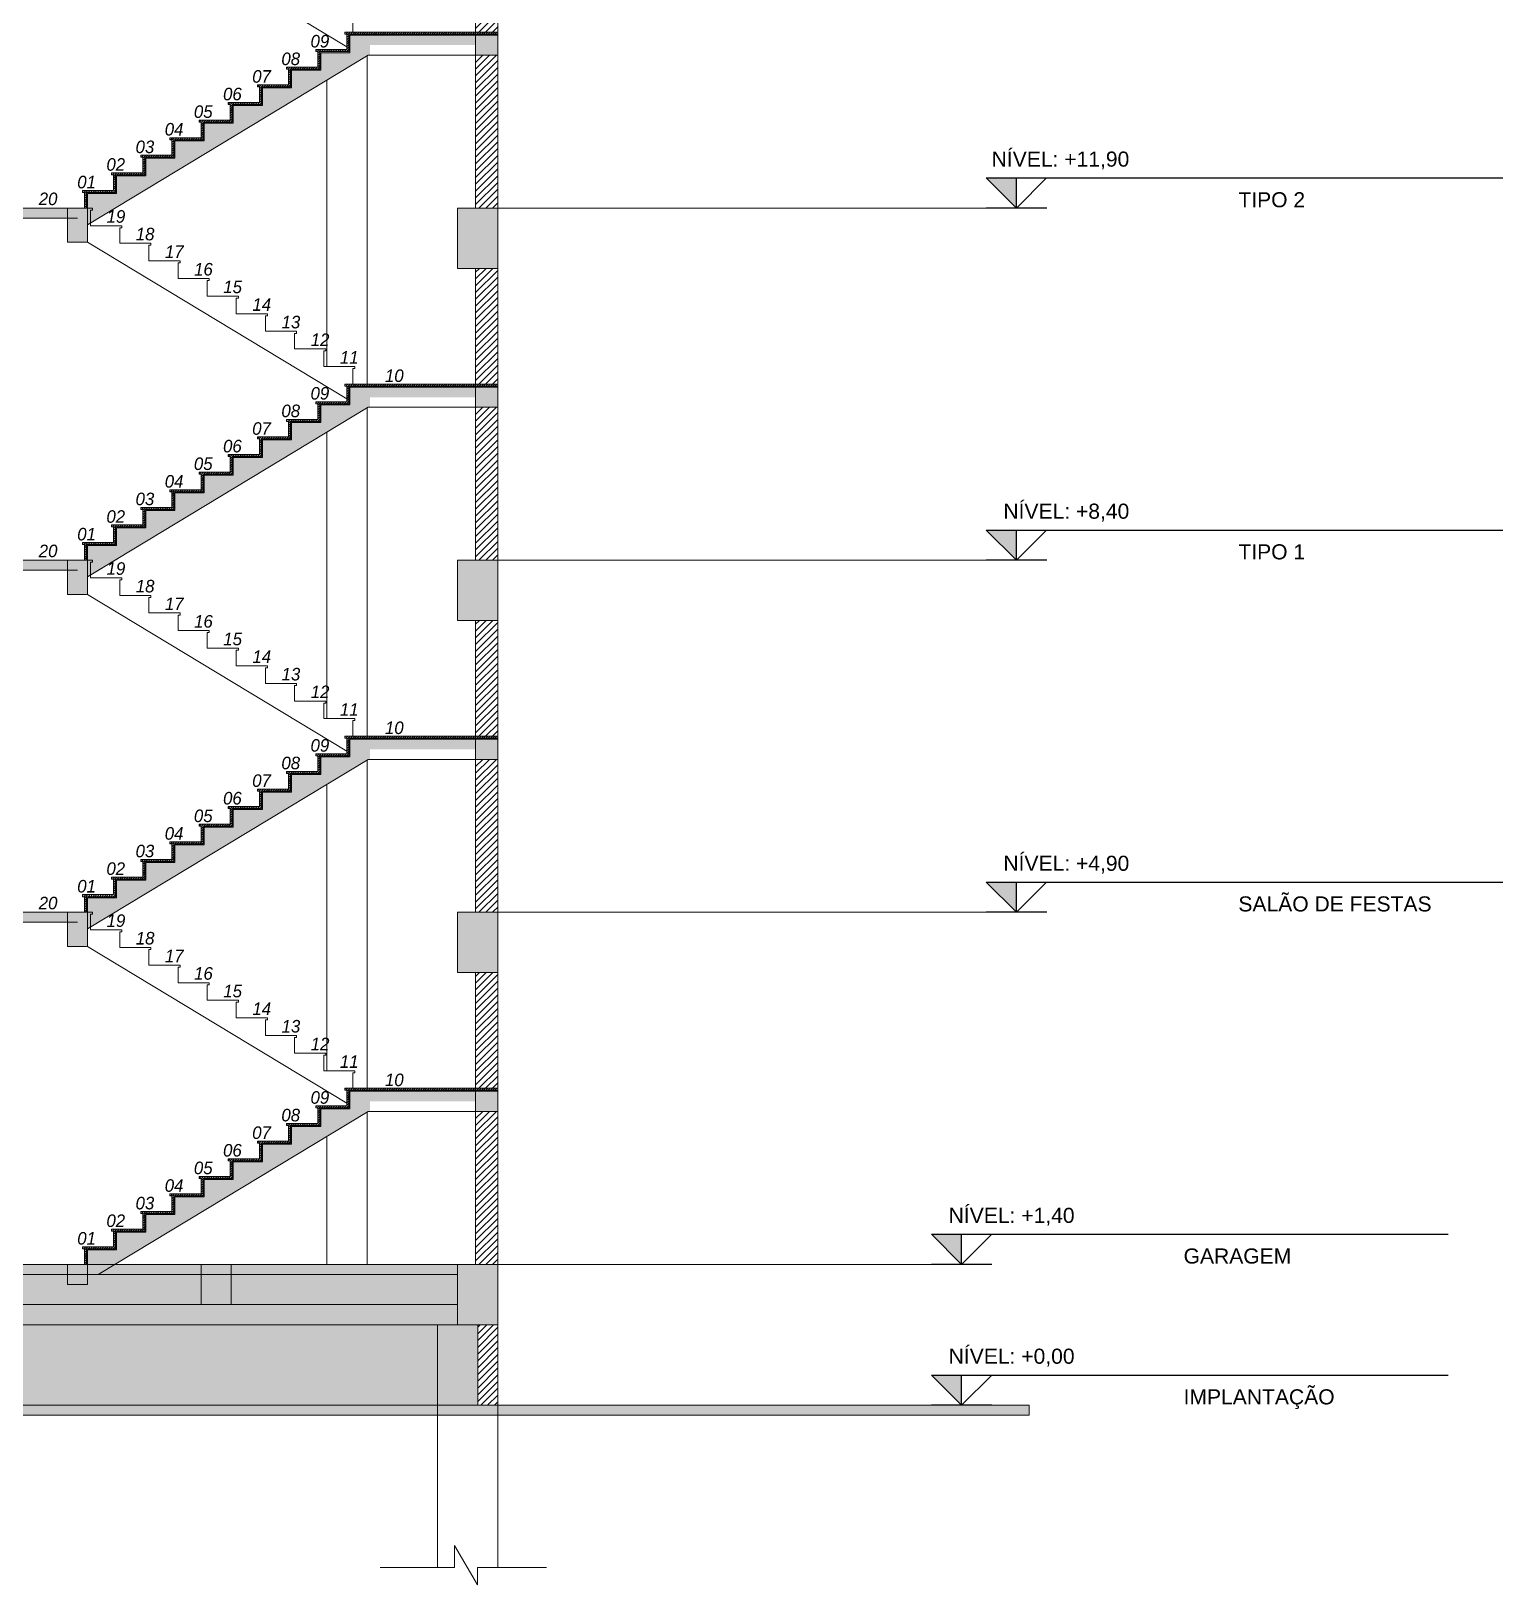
# Model space of a CAD drawing. Header units: millimetres. Extents: x -51 to 151, y -74 to 104.
# Drawn here: x 0.74 to 15.38, y -1.79 to 13.66 of the extents above; entities that cross this region are included whole.
import ezdxf
from ezdxf.enums import TextEntityAlignment as Align

# ---------------------------------------------------------------- set-up
doc = ezdxf.new("R2010")
doc.units = ezdxf.units.MM
doc.header["$LTSCALE"] = 15
doc.layers.add('G', color=8, linetype='Continuous')
doc.layers.add('Text', color=3, linetype='Continuous')
doc.styles.add('DM-TXT-100', font='arial.ttf', dxfattribs={"height": 0.2})
doc.styles.add('PADRAO', font='arial.ttf', dxfattribs={"height": 0.1})
doc.styles.get("Standard").update_dxf_attribs({"font": ''})
doc.styles.get('Standard').set_extended_font_data('Flux Architect', italic=True)

# ---------------------------------------------------------------- blocks, each defined once
blk = doc.blocks.new('SIMBOLO NIVEL CORTE')
blk.add_hatch(color=1).paths.add_polyline_path([(0.3, 0.3), (0, 0.3), (0, 0)])
at = {"color": 1}
for p, q in [((0.301, 0.3), (-4.838, 0.3)), ((0, 0), (0, 0.3)), ((-0.301, 0), (0.301, 0))]:
    blk.add_line(p, q, dxfattribs=at)
blk.add_lwpolyline([(-0.3, 0.3), (0, 0), (0.3, 0.3)], dxfattribs=at)
at = {"layer": 'Text'}
for tag, p, height, style in [('PAVIMENTOXX', (-4.838, 0.412), 0.22, 'PADRAO'), ('PAVIMENTOXXXXX', (-4.838, 0.008), 0.18, 'DM-TXT-100')]:
    blk.add_attdef(tag, p, '', height=height, dxfattribs=dict(at, style=style))
at = {"layer": 'Text', "style": 'DM-TXT-100'}
blk.add_attdef('NIVELXXXXX', text='', height=0.18, dxfattribs=at).set_placement((0.246, 0.412), align=Align.RIGHT)

msp = doc.modelspace()

# ---------------------------------------------------------------- hatches: boundary and pattern name
at = {"linetype": 'Continuous', "lineweight": 13, "true_color": 0xb64b2b}
h = msp.add_hatch(dxfattribs=at)
h.set_pattern_fill('ANSI31', color=15, scale=0.015)
h.set_pattern_definition([(45, (-665.703766, 9.939377), (-0.0336759605, 0.0336759605), [])])
h.paths.add_polyline_path([(5.383, 13.42), (5.163, 13.42), (5.163, 11.9), (5.383, 11.9)])
h.paths.add_polyline_path([(5.383, 14.8), (5.163, 14.8), (5.163, 13.65), (5.383, 13.65)])
at = {"linetype": 'Continuous', "lineweight": 13}
h = msp.add_hatch(dxfattribs=at)
h.set_pattern_fill('ANSI31', color=256, scale=0.005)
h.set_pattern_definition([(45, (-665.703766, 9.939377), (-0.01122532015, 0.01122532015), [])])
h.paths.add_polyline_path([(5.383, 13.63), (5.383, 13.65), (3.863, 13.65), (3.863, 13.63), (3.883, 13.63), (3.883, 13.475), (3.573, 13.475), (3.573, 13.455), (3.593, 13.455), (3.593, 13.3), (3.283, 13.3), (3.283, 13.28), (3.303, 13.28), (3.303, 13.125), (2.993, 13.125), (2.993, 13.105), (3.013, 13.105), (3.013, 12.95), (2.703, 12.95), (2.703, 12.93), (2.723, 12.93), (2.723, 12.775), (2.413, 12.775), (2.413, 12.755), (2.433, 12.755), (2.433, 12.6), (2.123, 12.6), (2.123, 12.58), (2.143, 12.58), (2.143, 12.425), (1.833, 12.425), (1.833, 12.405), (1.853, 12.405), (1.853, 12.25), (1.543, 12.25), (1.543, 12.23), (1.563, 12.23), (1.563, 12.075), (1.253, 12.075), (1.253, 12.055), (1.273, 12.055), (1.273, 11.9), (1.293, 11.9), (1.293, 12.055), (1.583, 12.055), (1.583, 12.23), (1.873, 12.23), (1.873, 12.405), (2.163, 12.405), (2.163, 12.58), (2.453, 12.58), (2.453, 12.755), (2.743, 12.755), (2.743, 12.93), (3.033, 12.93), (3.033, 13.105), (3.323, 13.105), (3.323, 13.28), (3.613, 13.28), (3.613, 13.455), (3.903, 13.455), (3.903, 13.63)])
h = msp.add_hatch(dxfattribs=at)
h.set_pattern_fill('ARKHID16', color=5, scale=0.03, pattern_type=2)
h.set_pattern_definition([(0, (-665.703766, 9.940877), (0.03, 0.03), [0.0015, -0.0105, 0, -0.015, 0, -0.003]), (0, (-665.703766, 9.949877), (0.03, 0.03), [0, -0.0105, 0.0015, -0.015, 0, -0.003]), (0, (-665.703766, 9.955877), (0.03, 0.03), [0, -0.012, 0, -0.0135, 0.0015, -0.003]), (0, (-665.703766, 9.967877), (0.03, 0.03), [0, -0.012, 0.0015, -0.0135, 0, -0.003]), (90, (-665.703766, 9.939377), (-0.03, 0.03), [0.0015, -0.0285]), (90, (-665.691766, 9.939377), (-0.03, 0.03), [-0.0105, 0.0015, -0.009, 0, -0.0075, 0.0015]), (90, (-665.676766, 9.939377), (-0.03, 0.03), [0, -0.015, 0.0015, -0.0075, 0, -0.006]), (90, (-665.700766, 9.939377), (-0.015, 0.015), [0, -0.0045, 0, -0.0045, 0, -0.006]), (90, (-665.697766, 9.940877), (-0.015, 0.015), [0, -0.006, 0, -0.0045, 0, -0.0045]), (90, (-665.694766, 9.939377), (-0.015, 0.015), [0, -0.006, 0, -0.006, 0, -0.003]), (90, (-665.688766, 9.942377), (-0.015, 0.015), [0, -0.0045, 0, -0.006, 0, -0.0045]), (45, (-665.703766, 9.939377), (2e-18, 0.02999999995), [0.0021213, -0.01272792, 0.0021213, -0.0254558868]), (135, (-665.691766, 9.939377), (2e-18, 0.02999999995), [-0.021213, 0.0021213, -0.0169708068, 0.0021213])])
h.paths.add_polyline_path([(1.293, 11.9), (1.293, 12.055), (1.583, 12.055), (1.583, 12.23), (1.873, 12.23), (1.873, 12.405), (2.163, 12.405), (2.163, 12.58), (2.453, 12.58), (2.453, 12.755), (2.743, 12.755), (2.743, 12.93), (3.033, 12.93), (3.033, 13.105), (3.323, 13.105), (3.323, 13.28), (3.613, 13.28), (3.613, 13.455), (3.903, 13.455), (3.903, 13.63), (5.383, 13.63), (5.383, 13.62), (3.913, 13.62), (3.913, 13.445), (3.623, 13.445), (3.623, 13.27), (3.333, 13.27), (3.333, 13.095), (3.043, 13.095), (3.043, 12.92), (2.753, 12.92), (2.753, 12.745), (2.463, 12.745), (2.463, 12.57), (2.173, 12.57), (2.173, 12.395), (1.883, 12.395), (1.883, 12.22), (1.593, 12.22), (1.593, 12.045), (1.303, 12.045), (1.303, 11.9)])
h = msp.add_hatch(color=256, dxfattribs=at)
h.dxf.hatch_style = 1
h.paths.add_polyline_path([(3.883, 13.292), (3.883, 13.445), (3.623, 13.445), (3.623, 13.27), (3.333, 13.27), (3.333, 13.095), (3.043, 13.095), (3.043, 12.92), (2.753, 12.92), (2.753, 12.745), (2.463, 12.745), (2.463, 12.57), (2.173, 12.57), (2.173, 12.395), (1.883, 12.395), (1.883, 12.22), (1.593, 12.22), (1.593, 12.045), (1.303, 12.045), (1.303, 11.9), (1.303, 11.735)])
h.paths.add_polyline_path([(4.113, 13.52), (5.163, 13.52), (5.163, 13.62), (3.913, 13.62), (3.913, 13.445), (3.883, 13.445), (3.883, 13.292), (4.095, 13.42), (4.113, 13.42)])
h.paths.add_polyline_path([(5.383, 13.62), (5.163, 13.62), (5.163, 13.42), (5.383, 13.42)])
h = msp.add_hatch(color=256, dxfattribs=at)
h.dxf.hatch_style = 1
h.paths.add_polyline_path([(-8.417, 11.9), (-9.217, 11.9), (-9.217, 11.8), (-8.417, 11.8)])
h.paths.add_polyline_path([(1.103, 11.8), (1.103, 11.9), (-7.817, 11.9), (-7.817, 11.8)])
h = msp.add_hatch(color=256, dxfattribs=at)
h.dxf.hatch_style = 1
h.paths.add_polyline_path([(1.303, 11.9), (1.103, 11.9), (1.103, 11.56), (1.303, 11.56)])
h = msp.add_hatch(color=256, dxfattribs=at)
h.dxf.hatch_style = 1
h.paths.add_polyline_path([(4.983, 11.3), (5.383, 11.3), (5.383, 11.9), (4.983, 11.9)])
at = {"linetype": 'Continuous', "lineweight": 13, "true_color": 0xb64b2b}
h = msp.add_hatch(dxfattribs=at)
h.set_pattern_fill('ANSI31', color=15, scale=0.015)
h.set_pattern_definition([(45, (-665.703766, 6.439377), (-0.0336759605, 0.0336759605), [])])
h.paths.add_polyline_path([(5.383, 9.92), (5.163, 9.92), (5.163, 8.4), (5.383, 8.4)])
h.paths.add_polyline_path([(5.383, 11.3), (5.163, 11.3), (5.163, 10.15), (5.383, 10.15)])
at = {"linetype": 'Continuous', "lineweight": 13}
h = msp.add_hatch(dxfattribs=at)
h.set_pattern_fill('ANSI31', color=256, scale=0.005)
h.set_pattern_definition([(45, (-665.703766, 6.439377), (-0.01122532015, 0.01122532015), [])])
h.paths.add_polyline_path([(5.383, 10.13), (5.383, 10.15), (3.863, 10.15), (3.863, 10.13), (3.883, 10.13), (3.883, 9.975), (3.573, 9.975), (3.573, 9.955), (3.593, 9.955), (3.593, 9.8), (3.283, 9.8), (3.283, 9.78), (3.303, 9.78), (3.303, 9.625), (2.993, 9.625), (2.993, 9.605), (3.013, 9.605), (3.013, 9.45), (2.703, 9.45), (2.703, 9.43), (2.723, 9.43), (2.723, 9.275), (2.413, 9.275), (2.413, 9.255), (2.433, 9.255), (2.433, 9.1), (2.123, 9.1), (2.123, 9.08), (2.143, 9.08), (2.143, 8.925), (1.833, 8.925), (1.833, 8.905), (1.853, 8.905), (1.853, 8.75), (1.543, 8.75), (1.543, 8.73), (1.563, 8.73), (1.563, 8.575), (1.253, 8.575), (1.253, 8.555), (1.273, 8.555), (1.273, 8.4), (1.293, 8.4), (1.293, 8.555), (1.583, 8.555), (1.583, 8.73), (1.873, 8.73), (1.873, 8.905), (2.163, 8.905), (2.163, 9.08), (2.453, 9.08), (2.453, 9.255), (2.743, 9.255), (2.743, 9.43), (3.033, 9.43), (3.033, 9.605), (3.323, 9.605), (3.323, 9.78), (3.613, 9.78), (3.613, 9.955), (3.903, 9.955), (3.903, 10.13)])
h = msp.add_hatch(dxfattribs=at)
h.set_pattern_fill('ARKHID16', color=5, scale=0.03, pattern_type=2)
h.set_pattern_definition([(0, (-665.703766, 6.440877), (0.03, 0.03), [0.0015, -0.0105, 0, -0.015, 0, -0.003]), (0, (-665.703766, 6.449877), (0.03, 0.03), [0, -0.0105, 0.0015, -0.015, 0, -0.003]), (0, (-665.703766, 6.455877), (0.03, 0.03), [0, -0.012, 0, -0.0135, 0.0015, -0.003]), (0, (-665.703766, 6.467877), (0.03, 0.03), [0, -0.012, 0.0015, -0.0135, 0, -0.003]), (90, (-665.703766, 6.439377), (-0.03, 0.03), [0.0015, -0.0285]), (90, (-665.691766, 6.439377), (-0.03, 0.03), [-0.0105, 0.0015, -0.009, 0, -0.0075, 0.0015]), (90, (-665.676766, 6.439377), (-0.03, 0.03), [0, -0.015, 0.0015, -0.0075, 0, -0.006]), (90, (-665.700766, 6.439377), (-0.015, 0.015), [0, -0.0045, 0, -0.0045, 0, -0.006]), (90, (-665.697766, 6.440877), (-0.015, 0.015), [0, -0.006, 0, -0.0045, 0, -0.0045]), (90, (-665.694766, 6.439377), (-0.015, 0.015), [0, -0.006, 0, -0.006, 0, -0.003]), (90, (-665.688766, 6.442377), (-0.015, 0.015), [0, -0.0045, 0, -0.006, 0, -0.0045]), (45, (-665.703766, 6.439377), (2e-18, 0.02999999995), [0.0021213, -0.01272792, 0.0021213, -0.0254558868]), (135, (-665.691766, 6.439377), (2e-18, 0.02999999995), [-0.021213, 0.0021213, -0.0169708068, 0.0021213])])
h.paths.add_polyline_path([(1.293, 8.4), (1.293, 8.555), (1.583, 8.555), (1.583, 8.73), (1.873, 8.73), (1.873, 8.905), (2.163, 8.905), (2.163, 9.08), (2.453, 9.08), (2.453, 9.255), (2.743, 9.255), (2.743, 9.43), (3.033, 9.43), (3.033, 9.605), (3.323, 9.605), (3.323, 9.78), (3.613, 9.78), (3.613, 9.955), (3.903, 9.955), (3.903, 10.13), (5.383, 10.13), (5.383, 10.12), (3.913, 10.12), (3.913, 9.945), (3.623, 9.945), (3.623, 9.77), (3.333, 9.77), (3.333, 9.595), (3.043, 9.595), (3.043, 9.42), (2.753, 9.42), (2.753, 9.245), (2.463, 9.245), (2.463, 9.07), (2.173, 9.07), (2.173, 8.895), (1.883, 8.895), (1.883, 8.72), (1.593, 8.72), (1.593, 8.545), (1.303, 8.545), (1.303, 8.4)])
h = msp.add_hatch(color=256, dxfattribs=at)
h.dxf.hatch_style = 1
h.paths.add_polyline_path([(3.883, 9.792), (3.883, 9.945), (3.623, 9.945), (3.623, 9.77), (3.333, 9.77), (3.333, 9.595), (3.043, 9.595), (3.043, 9.42), (2.753, 9.42), (2.753, 9.245), (2.463, 9.245), (2.463, 9.07), (2.173, 9.07), (2.173, 8.895), (1.883, 8.895), (1.883, 8.72), (1.593, 8.72), (1.593, 8.545), (1.303, 8.545), (1.303, 8.4), (1.303, 8.235)])
h.paths.add_polyline_path([(4.113, 10.02), (5.163, 10.02), (5.163, 10.12), (3.913, 10.12), (3.913, 9.945), (3.883, 9.945), (3.883, 9.792), (4.095, 9.92), (4.113, 9.92)])
h.paths.add_polyline_path([(5.383, 10.12), (5.163, 10.12), (5.163, 9.92), (5.383, 9.92)])
h = msp.add_hatch(color=256, dxfattribs=at)
h.dxf.hatch_style = 1
h.paths.add_polyline_path([(-8.417, 8.4), (-9.217, 8.4), (-9.217, 8.3), (-8.417, 8.3)])
h.paths.add_polyline_path([(1.103, 8.3), (1.103, 8.4), (-7.817, 8.4), (-7.817, 8.3)])
h = msp.add_hatch(color=256, dxfattribs=at)
h.dxf.hatch_style = 1
h.paths.add_polyline_path([(1.103, 8.3), (1.103, 8.4), (-7.817, 8.4), (-7.817, 8.3)])
h = msp.add_hatch(color=256, dxfattribs=at)
h.dxf.hatch_style = 1
h.paths.add_polyline_path([(1.303, 8.4), (1.103, 8.4), (1.103, 8.06), (1.303, 8.06)])
h = msp.add_hatch(color=256, dxfattribs=at)
h.dxf.hatch_style = 1
h.paths.add_polyline_path([(1.303, 8.4), (1.103, 8.4), (1.103, 8.06), (1.303, 8.06)])
h = msp.add_hatch(color=256, dxfattribs=at)
h.dxf.hatch_style = 1
h.paths.add_polyline_path([(4.983, 7.8), (5.383, 7.8), (5.383, 8.4), (4.983, 8.4)])
at = {"linetype": 'Continuous', "lineweight": 13, "true_color": 0xb64b2b}
h = msp.add_hatch(dxfattribs=at)
h.set_pattern_fill('ANSI31', color=15, scale=0.015)
h.set_pattern_definition([(45, (-665.703766, 2.939377), (-0.0336759605, 0.0336759605), [])])
h.paths.add_polyline_path([(5.383, 6.42), (5.163, 6.42), (5.163, 4.9), (5.383, 4.9)])
h.paths.add_polyline_path([(5.383, 7.8), (5.163, 7.8), (5.163, 6.65), (5.383, 6.65)])
at = {"linetype": 'Continuous', "lineweight": 13}
h = msp.add_hatch(dxfattribs=at)
h.set_pattern_fill('ANSI31', color=256, scale=0.005)
h.set_pattern_definition([(45, (-665.703766, 2.939377), (-0.01122532015, 0.01122532015), [])])
h.paths.add_polyline_path([(5.383, 6.63), (5.383, 6.65), (3.863, 6.65), (3.863, 6.63), (3.883, 6.63), (3.883, 6.475), (3.573, 6.475), (3.573, 6.455), (3.593, 6.455), (3.593, 6.3), (3.283, 6.3), (3.283, 6.28), (3.303, 6.28), (3.303, 6.125), (2.993, 6.125), (2.993, 6.105), (3.013, 6.105), (3.013, 5.95), (2.703, 5.95), (2.703, 5.93), (2.723, 5.93), (2.723, 5.775), (2.413, 5.775), (2.413, 5.755), (2.433, 5.755), (2.433, 5.6), (2.123, 5.6), (2.123, 5.58), (2.143, 5.58), (2.143, 5.425), (1.833, 5.425), (1.833, 5.405), (1.853, 5.405), (1.853, 5.25), (1.543, 5.25), (1.543, 5.23), (1.563, 5.23), (1.563, 5.075), (1.253, 5.075), (1.253, 5.055), (1.273, 5.055), (1.273, 4.9), (1.293, 4.9), (1.293, 5.055), (1.583, 5.055), (1.583, 5.23), (1.873, 5.23), (1.873, 5.405), (2.163, 5.405), (2.163, 5.58), (2.453, 5.58), (2.453, 5.755), (2.743, 5.755), (2.743, 5.93), (3.033, 5.93), (3.033, 6.105), (3.323, 6.105), (3.323, 6.28), (3.613, 6.28), (3.613, 6.455), (3.903, 6.455), (3.903, 6.63)])
h = msp.add_hatch(dxfattribs=at)
h.set_pattern_fill('ARKHID16', color=5, scale=0.03, pattern_type=2)
h.set_pattern_definition([(0, (-665.703766, 2.940877), (0.03, 0.03), [0.0015, -0.0105, 0, -0.015, 0, -0.003]), (0, (-665.703766, 2.949877), (0.03, 0.03), [0, -0.0105, 0.0015, -0.015, 0, -0.003]), (0, (-665.703766, 2.955877), (0.03, 0.03), [0, -0.012, 0, -0.0135, 0.0015, -0.003]), (0, (-665.703766, 2.967877), (0.03, 0.03), [0, -0.012, 0.0015, -0.0135, 0, -0.003]), (90, (-665.703766, 2.939377), (-0.03, 0.03), [0.0015, -0.0285]), (90, (-665.691766, 2.939377), (-0.03, 0.03), [-0.0105, 0.0015, -0.009, 0, -0.0075, 0.0015]), (90, (-665.676766, 2.939377), (-0.03, 0.03), [0, -0.015, 0.0015, -0.0075, 0, -0.006]), (90, (-665.700766, 2.939377), (-0.015, 0.015), [0, -0.0045, 0, -0.0045, 0, -0.006]), (90, (-665.697766, 2.940877), (-0.015, 0.015), [0, -0.006, 0, -0.0045, 0, -0.0045]), (90, (-665.694766, 2.939377), (-0.015, 0.015), [0, -0.006, 0, -0.006, 0, -0.003]), (90, (-665.688766, 2.942377), (-0.015, 0.015), [0, -0.0045, 0, -0.006, 0, -0.0045]), (45, (-665.703766, 2.939377), (2e-18, 0.02999999995), [0.0021213, -0.01272792, 0.0021213, -0.0254558868]), (135, (-665.691766, 2.939377), (2e-18, 0.02999999995), [-0.021213, 0.0021213, -0.0169708068, 0.0021213])])
h.paths.add_polyline_path([(1.293, 4.9), (1.293, 5.055), (1.583, 5.055), (1.583, 5.23), (1.873, 5.23), (1.873, 5.405), (2.163, 5.405), (2.163, 5.58), (2.453, 5.58), (2.453, 5.755), (2.743, 5.755), (2.743, 5.93), (3.033, 5.93), (3.033, 6.105), (3.323, 6.105), (3.323, 6.28), (3.613, 6.28), (3.613, 6.455), (3.903, 6.455), (3.903, 6.63), (5.383, 6.63), (5.383, 6.62), (3.913, 6.62), (3.913, 6.445), (3.623, 6.445), (3.623, 6.27), (3.333, 6.27), (3.333, 6.095), (3.043, 6.095), (3.043, 5.92), (2.753, 5.92), (2.753, 5.745), (2.463, 5.745), (2.463, 5.57), (2.173, 5.57), (2.173, 5.395), (1.883, 5.395), (1.883, 5.22), (1.593, 5.22), (1.593, 5.045), (1.303, 5.045), (1.303, 4.9)])
h = msp.add_hatch(color=256, dxfattribs=at)
h.dxf.hatch_style = 1
h.paths.add_polyline_path([(3.883, 6.292), (3.883, 6.445), (3.623, 6.445), (3.623, 6.27), (3.333, 6.27), (3.333, 6.095), (3.043, 6.095), (3.043, 5.92), (2.753, 5.92), (2.753, 5.745), (2.463, 5.745), (2.463, 5.57), (2.173, 5.57), (2.173, 5.395), (1.883, 5.395), (1.883, 5.22), (1.593, 5.22), (1.593, 5.045), (1.303, 5.045), (1.303, 4.9), (1.303, 4.735)])
h.paths.add_polyline_path([(4.113, 6.52), (5.163, 6.52), (5.163, 6.62), (3.913, 6.62), (3.913, 6.445), (3.883, 6.445), (3.883, 6.292), (4.095, 6.42), (4.113, 6.42)])
h.paths.add_polyline_path([(5.383, 6.62), (5.163, 6.62), (5.163, 6.42), (5.383, 6.42)])
h = msp.add_hatch(color=256, dxfattribs=at)
h.dxf.hatch_style = 1
h.paths.add_polyline_path([(1.103, 4.8), (1.103, 4.9), (-7.817, 4.9), (-7.817, 4.8)])
h = msp.add_hatch(color=256, dxfattribs=at)
h.dxf.hatch_style = 1
h.paths.add_polyline_path([(1.303, 4.9), (1.103, 4.9), (1.103, 4.56), (1.303, 4.56)])
h = msp.add_hatch(color=256, dxfattribs=at)
h.dxf.hatch_style = 1
h.paths.add_polyline_path([(4.983, 4.3), (5.383, 4.3), (5.383, 4.9), (4.983, 4.9)])
at = {"linetype": 'Continuous', "lineweight": 13, "true_color": 0xb64b2b}
h = msp.add_hatch(dxfattribs=at)
h.set_pattern_fill('ANSI31', color=15, scale=0.015)
h.set_pattern_definition([(45, (-665.703766, -0.560623), (-0.0336759605, 0.0336759605), [])])
h.paths.add_polyline_path([(5.383, 2.92), (5.163, 2.92), (5.163, 1.4), (5.383, 1.4)])
h.paths.add_polyline_path([(5.383, 4.3), (5.163, 4.3), (5.163, 3.15), (5.383, 3.15)])
at = {"linetype": 'Continuous', "lineweight": 13}
h = msp.add_hatch(dxfattribs=at)
h.set_pattern_fill('ANSI31', color=256, scale=0.005)
h.set_pattern_definition([(45, (-665.703766, -0.560623), (-0.01122532015, 0.01122532015), [])])
h.paths.add_polyline_path([(5.383, 3.13), (5.383, 3.15), (3.863, 3.15), (3.863, 3.13), (3.883, 3.13), (3.883, 2.975), (3.573, 2.975), (3.573, 2.955), (3.593, 2.955), (3.593, 2.8), (3.283, 2.8), (3.283, 2.78), (3.303, 2.78), (3.303, 2.625), (2.993, 2.625), (2.993, 2.605), (3.013, 2.605), (3.013, 2.45), (2.703, 2.45), (2.703, 2.43), (2.723, 2.43), (2.723, 2.275), (2.413, 2.275), (2.413, 2.255), (2.433, 2.255), (2.433, 2.1), (2.123, 2.1), (2.123, 2.08), (2.143, 2.08), (2.143, 1.925), (1.833, 1.925), (1.833, 1.905), (1.853, 1.905), (1.853, 1.75), (1.543, 1.75), (1.543, 1.73), (1.563, 1.73), (1.563, 1.575), (1.253, 1.575), (1.253, 1.555), (1.273, 1.555), (1.273, 1.4), (1.293, 1.4), (1.293, 1.555), (1.583, 1.555), (1.583, 1.73), (1.873, 1.73), (1.873, 1.905), (2.163, 1.905), (2.163, 2.08), (2.453, 2.08), (2.453, 2.255), (2.743, 2.255), (2.743, 2.43), (3.033, 2.43), (3.033, 2.605), (3.323, 2.605), (3.323, 2.78), (3.613, 2.78), (3.613, 2.955), (3.903, 2.955), (3.903, 3.13)])
h = msp.add_hatch(dxfattribs=at)
h.set_pattern_fill('ARKHID16', color=5, scale=0.03, pattern_type=2)
h.set_pattern_definition([(0, (-665.703766, -0.559123), (0.03, 0.03), [0.0015, -0.0105, 0, -0.015, 0, -0.003]), (0, (-665.703766, -0.550123), (0.03, 0.03), [0, -0.0105, 0.0015, -0.015, 0, -0.003]), (0, (-665.703766, -0.544123), (0.03, 0.03), [0, -0.012, 0, -0.0135, 0.0015, -0.003]), (0, (-665.703766, -0.532123), (0.03, 0.03), [0, -0.012, 0.0015, -0.0135, 0, -0.003]), (90, (-665.703766, -0.560623), (-0.03, 0.03), [0.0015, -0.0285]), (90, (-665.691766, -0.560623), (-0.03, 0.03), [-0.0105, 0.0015, -0.009, 0, -0.0075, 0.0015]), (90, (-665.676766, -0.560623), (-0.03, 0.03), [0, -0.015, 0.0015, -0.0075, 0, -0.006]), (90, (-665.700766, -0.560623), (-0.015, 0.015), [0, -0.0045, 0, -0.0045, 0, -0.006]), (90, (-665.697766, -0.559123), (-0.015, 0.015), [0, -0.006, 0, -0.0045, 0, -0.0045]), (90, (-665.694766, -0.560623), (-0.015, 0.015), [0, -0.006, 0, -0.006, 0, -0.003]), (90, (-665.688766, -0.557623), (-0.015, 0.015), [0, -0.0045, 0, -0.006, 0, -0.0045]), (45, (-665.703766, -0.560623), (2e-18, 0.02999999995), [0.0021213, -0.01272792, 0.0021213, -0.0254558868]), (135, (-665.691766, -0.560623), (2e-18, 0.02999999995), [-0.021213, 0.0021213, -0.0169708068, 0.0021213])])
h.paths.add_polyline_path([(1.293, 1.4), (1.293, 1.555), (1.583, 1.555), (1.583, 1.73), (1.873, 1.73), (1.873, 1.905), (2.163, 1.905), (2.163, 2.08), (2.453, 2.08), (2.453, 2.255), (2.743, 2.255), (2.743, 2.43), (3.033, 2.43), (3.033, 2.605), (3.323, 2.605), (3.323, 2.78), (3.613, 2.78), (3.613, 2.955), (3.903, 2.955), (3.903, 3.13), (5.383, 3.13), (5.383, 3.12), (3.913, 3.12), (3.913, 2.945), (3.623, 2.945), (3.623, 2.77), (3.333, 2.77), (3.333, 2.595), (3.043, 2.595), (3.043, 2.42), (2.753, 2.42), (2.753, 2.245), (2.463, 2.245), (2.463, 2.07), (2.173, 2.07), (2.173, 1.895), (1.883, 1.895), (1.883, 1.72), (1.593, 1.72), (1.593, 1.545), (1.303, 1.545), (1.303, 1.4)])
h = msp.add_hatch(color=256, dxfattribs=at)
h.dxf.hatch_style = 1
h.paths.add_polyline_path([(4.113, 3.02), (5.163, 3.02), (5.163, 3.12), (3.913, 3.12), (3.913, 2.945), (3.883, 2.945), (3.883, 2.792), (4.095, 2.92), (4.113, 2.92)])
h.paths.add_polyline_path([(5.383, 3.12), (5.163, 3.12), (5.163, 2.92), (5.383, 2.92)])
h.paths.add_polyline_path([(1.303, 1.3), (1.41, 1.3), (3.883, 2.792), (3.883, 2.945), (3.623, 2.945), (3.623, 2.77), (3.333, 2.77), (3.333, 2.595), (3.043, 2.595), (3.043, 2.42), (2.753, 2.42), (2.753, 2.245), (2.463, 2.245), (2.463, 2.07), (2.173, 2.07), (2.173, 1.895), (1.883, 1.895), (1.883, 1.72), (1.593, 1.72), (1.593, 1.545), (1.303, 1.545)])
h = msp.add_hatch(color=256, dxfattribs=at)
h.dxf.hatch_style = 1
h.paths.add_polyline_path([(4.983, 1.3), (4.983, 1.4), (-7.817, 1.4), (-7.817, 1.3)])
h = msp.add_hatch(color=256, dxfattribs=at)
h.dxf.hatch_style = 1
h.paths.add_polyline_path([(1.303, 1.4), (1.103, 1.4), (1.103, 1.2), (1.303, 1.2)])
h = msp.add_hatch(color=256, dxfattribs=at)
h.dxf.hatch_style = 1
h.paths.add_polyline_path([(2.733, 1.4), (2.433, 1.4), (2.433, 1), (2.733, 1)])
h = msp.add_hatch(color=256, dxfattribs=at)
h.dxf.hatch_style = 1
h.paths.add_polyline_path([(4.983, 0.8), (5.383, 0.8), (5.383, 1.4), (4.983, 1.4)])
h = msp.add_hatch(dxfattribs=at)
h.set_pattern_fill('AR-CONC', color=256, scale=0.002)
h.set_pattern_definition([(50, (-665.70377, 52.23938), (0.36436934, -0.03187817), [0.0381, -0.4191]), (355, (-665.70377, 52.23938), (-0.07048684, 0.3821137), [0.03048, -0.33528117]), (100.451445, (-665.6734, 52.23672), (0.2938825, 0.3502355), [0.03238002, -0.35618049]), (46.1842, (-665.70377, 52.34098), (0.54215808, -0.08408466), [0.05715, -0.62865]), (96.63556, (-665.6586, 52.33397), (0.47480827, 0.49485225), [0.04857005, -0.5342712]), (351.18415, (-665.70377, 52.341), (0.47480827, 0.49485225), [0.04571993, -0.50291946]), (21, (-665.65297, 52.31558), (0.30322878, -0.2045304), [0.0381, -0.4191]), (326, (-665.65297, 52.31558), (0.12360406, 0.36837593), [0.03048, -0.33528]), (71.451445, (-665.6277, 52.29853), (0.42683284, 0.16384554), [0.03238002, -0.35617988]), (37.5, (-665.70377, 52.23938), (0.006177207, 0.169110078), [0, -0.331216, 0, -0.34036, 0, -0.33655]), (7.5, (-665.70377, 52.23938), (0.133639325, 0.20036115), [0, -0.194056, 0, -0.323596, 0, -0.12827]), (327.5, (-665.81705, 52.23938), (0.27118119, -0.011457488), [0, -0.127, 0, -0.39624, 0, -0.52578]), (317.5, (-665.86785, 52.23938), (0.29625836, 0.05085298), [0, -0.1651, 0, -0.263144, 0, -0.37338])])
h.paths.add_polyline_path([(-8.417, 0.6), (-8.417, 1.072), (-10.194, 0), (-8.417, 0)])
h.paths.add_polyline_path([(-7.817, 0.6), (-8.117, 0.6), (-8.117, 0), (-7.817, 0)])
h.paths.add_polyline_path([(-8.117, 0.6), (-8.217, 0.6), (-8.217, 0), (-8.117, 0)])
h.paths.add_polyline_path([(-0.417, 0.6), (-7.817, 0.6), (-7.817, 0), (-0.417, 0)])
h.paths.add_polyline_path([(-0.417, 0.8), (-7.817, 0.8), (-7.817, 0.6), (-0.417, 0.6)])
h.paths.add_polyline_path([(-4.317, 1.3), (-7.817, 1.3), (-7.817, 0.8), (-4.317, 0.8)])
h.paths.add_polyline_path([(-0.417, 1.3), (-3.917, 1.3), (-3.917, 0.8), (-0.417, 0.8)])
h.paths.add_polyline_path([(-0.117, 0.6), (-0.417, 0.6), (-0.417, 0), (-0.117, 0)])
h.paths.add_polyline_path([(0.183, 0.6), (-0.117, 0.6), (-0.117, 0), (0.183, 0)])
h.paths.add_polyline_path([(3.883, 0.8), (0.183, 0.8), (0.183, 0.6), (0.183, 0), (3.883, 0)])
h.paths.add_polyline_path([(3.883, 1), (0.183, 1), (0.183, 0.8), (3.883, 0.8)])
h.paths.add_polyline_path([(2.433, 1.3), (1.303, 1.3), (1.303, 1.2), (1.103, 1.2), (1.103, 1.3), (0.183, 1.3), (0.183, 1), (2.433, 1)])
h.paths.add_polyline_path([(4.783, 0.8), (3.883, 0.8), (3.883, 0), (4.783, 0)])
h.paths.add_polyline_path([(4.983, 1), (3.883, 1), (3.883, 0.8), (4.983, 0.8)])
h.paths.add_polyline_path([(3.883, 1.3), (2.733, 1.3), (2.733, 1), (3.883, 1)])
h.paths.add_polyline_path([(4.983, 1.3), (3.883, 1.3), (3.883, 1), (4.983, 1)])
h.paths.add_polyline_path([(5.183, 0.8), (4.983, 0.8), (4.783, 0.8), (4.783, 0), (5.183, 0)])
at = {"linetype": 'Continuous', "lineweight": 13, "true_color": 0xb64b2b}
h = msp.add_hatch(dxfattribs=at)
h.set_pattern_fill('ANSI31', color=15, scale=0.015)
h.set_pattern_definition([(45, (-665.703766, 52.239377), (-0.0336759605, 0.0336759605), [])])
h.paths.add_polyline_path([(5.383, 0), (5.383, 0.8), (5.183, 0.8), (5.183, 0)])
at = {"linetype": 'Continuous', "lineweight": 13}
h = msp.add_hatch(color=256, dxfattribs=at)
h.dxf.hatch_style = 1
h.paths.add_polyline_path([(-15.143, 0), (10.667, 0), (10.667, -0.1), (-15.143, -0.1)])

# ---------------------------------------------------------------- linework, layer by layer
for p, q in [((1.303, 11.735), (4.095, 13.42)), ((4.083, 13.413), (4.083, 10.15)), ((3.683, 13.171), (3.683, 10.325)), ((1.303, 8.235), (4.095, 9.92)), ((4.083, 9.913), (4.083, 8.4)), ((3.683, 9.671), (3.683, 8.4)), ((1.303, 8.235), (1.611, 8.421)), ((3.683, 8.4), (3.683, 6.825)), ((4.083, 8.4), (4.083, 6.65)), ((1.303, 4.735), (4.095, 6.42)), ((4.083, 6.413), (4.083, 3.15)), ((3.683, 6.171), (3.683, 3.325)), ((1.41, 1.3), (4.095, 2.92)), ((4.083, 2.913), (4.083, 1.4)), ((3.683, 2.671), (3.683, 1.4))]:
    msp.add_line(p, q, dxfattribs=at)
for points in [[(3.883, 13.503), (1.303, 15.06)], [(3.943, 13.805), (3.943, 13.65), (3.963, 13.65)], [(5.383, 13.62), (3.913, 13.62), (3.913, 13.445), (3.623, 13.445), (3.623, 13.27), (3.333, 13.27), (3.333, 13.095), (3.043, 13.095), (3.043, 12.92), (2.753, 12.92), (2.753, 12.745), (2.463, 12.745), (2.463, 12.57), (2.173, 12.57), (2.173, 12.395), (1.883, 12.395), (1.883, 12.22), (1.593, 12.22), (1.593, 12.045), (1.303, 12.045), (1.303, 11.9)], [(4.095, 13.42), (5.383, 13.42)], [(1.203, 11.9), (-8.417, 11.9)], [(1.043, 11.9), (1.353, 11.9), (1.353, 11.88), (1.333, 11.88), (1.333, 11.725), (1.643, 11.725), (1.643, 11.705), (1.623, 11.705), (1.623, 11.55), (1.933, 11.55), (1.933, 11.53), (1.913, 11.53), (1.913, 11.375), (2.223, 11.375), (2.223, 11.355), (2.203, 11.355), (2.203, 11.2), (2.513, 11.2), (2.513, 11.18), (2.493, 11.18), (2.493, 11.025), (2.803, 11.025), (2.803, 11.005), (2.783, 11.005), (2.783, 10.85), (3.093, 10.85), (3.093, 10.83), (3.073, 10.83), (3.073, 10.675), (3.383, 10.675), (3.383, 10.655), (3.363, 10.655), (3.363, 10.5), (3.673, 10.5), (3.673, 10.48), (3.653, 10.48), (3.653, 10.325), (3.963, 10.325), (3.963, 10.305), (3.943, 10.305), (3.943, 10.15), (3.963, 10.15)], [(1.233, 11.9), (1.303, 11.9)], [(10.24, 11.9), (5.383, 11.9)], [(-9.217, 11.8), (1.203, 11.8)], [(3.883, 10.003), (1.303, 11.56)], [(5.383, 10.12), (3.913, 10.12), (3.913, 9.945), (3.623, 9.945), (3.623, 9.77), (3.333, 9.77), (3.333, 9.595), (3.043, 9.595), (3.043, 9.42), (2.753, 9.42), (2.753, 9.245), (2.463, 9.245), (2.463, 9.07), (2.173, 9.07), (2.173, 8.895), (1.883, 8.895), (1.883, 8.72), (1.593, 8.72), (1.593, 8.545), (1.303, 8.545), (1.303, 8.4)], [(4.095, 9.92), (5.383, 9.92)], [(1.203, 8.4), (-8.417, 8.4)], [(1.203, 8.4), (-8.417, 8.4)], [(1.043, 8.4), (1.353, 8.4), (1.353, 8.38), (1.333, 8.38), (1.333, 8.225), (1.643, 8.225), (1.643, 8.205), (1.623, 8.205), (1.623, 8.05), (1.933, 8.05), (1.933, 8.03), (1.913, 8.03), (1.913, 7.875), (2.223, 7.875), (2.223, 7.855), (2.203, 7.855), (2.203, 7.7), (2.513, 7.7), (2.513, 7.68), (2.493, 7.68), (2.493, 7.525), (2.803, 7.525), (2.803, 7.505), (2.783, 7.505), (2.783, 7.35), (3.093, 7.35), (3.093, 7.33), (3.073, 7.33), (3.073, 7.175), (3.383, 7.175), (3.383, 7.155), (3.363, 7.155), (3.363, 7), (3.673, 7), (3.673, 6.98), (3.653, 6.98), (3.653, 6.825), (3.963, 6.825), (3.963, 6.805), (3.943, 6.805), (3.943, 6.65), (3.963, 6.65)], [(1.233, 8.4), (1.303, 8.4)], [(1.233, 8.4), (1.303, 8.4)], [(5.163, 8.4), (5.383, 8.4)], [(10.24, 8.4), (5.383, 8.4)], [(10.24, 8.4), (5.383, 8.4)], [(-9.217, 8.3), (1.203, 8.3)], [(-8.417, 8.3), (1.203, 8.3)], [(3.883, 6.503), (1.303, 8.06)], [(5.383, 6.62), (3.913, 6.62), (3.913, 6.445), (3.623, 6.445), (3.623, 6.27), (3.333, 6.27), (3.333, 6.095), (3.043, 6.095), (3.043, 5.92), (2.753, 5.92), (2.753, 5.745), (2.463, 5.745), (2.463, 5.57), (2.173, 5.57), (2.173, 5.395), (1.883, 5.395), (1.883, 5.22), (1.593, 5.22), (1.593, 5.045), (1.303, 5.045), (1.303, 4.9)], [(4.095, 6.42), (5.383, 6.42)], [(1.203, 4.9), (-8.417, 4.9)], [(-8.417, 4.8), (1.203, 4.8)], [(1.043, 4.9), (1.353, 4.9), (1.353, 4.88), (1.333, 4.88), (1.333, 4.725), (1.643, 4.725), (1.643, 4.705), (1.623, 4.705), (1.623, 4.55), (1.933, 4.55), (1.933, 4.53), (1.913, 4.53), (1.913, 4.375), (2.223, 4.375), (2.223, 4.355), (2.203, 4.355), (2.203, 4.2), (2.513, 4.2), (2.513, 4.18), (2.493, 4.18), (2.493, 4.025), (2.803, 4.025), (2.803, 4.005), (2.783, 4.005), (2.783, 3.85), (3.093, 3.85), (3.093, 3.83), (3.073, 3.83), (3.073, 3.675), (3.383, 3.675), (3.383, 3.655), (3.363, 3.655), (3.363, 3.5), (3.673, 3.5), (3.673, 3.48), (3.653, 3.48), (3.653, 3.325), (3.963, 3.325), (3.963, 3.305), (3.943, 3.305), (3.943, 3.15), (3.963, 3.15)], [(1.233, 4.9), (1.303, 4.9)], [(10.24, 4.9), (5.383, 4.9)], [(3.883, 3.003), (1.303, 4.56)], [(5.383, 3.12), (3.913, 3.12), (3.913, 2.945), (3.623, 2.945), (3.623, 2.77), (3.333, 2.77), (3.333, 2.595), (3.043, 2.595), (3.043, 2.42), (2.753, 2.42), (2.753, 2.245), (2.463, 2.245), (2.463, 2.07), (2.173, 2.07), (2.173, 1.895), (1.883, 1.895), (1.883, 1.72), (1.593, 1.72), (1.593, 1.545), (1.303, 1.545), (1.303, 1.4)], [(4.095, 2.92), (5.383, 2.92)], [(4.983, 1.4), (-8.417, 1.4)], [(1.233, 1.4), (1.303, 1.4)], [(10.24, 1.4), (5.383, 1.4)], [(-8.417, 1.3), (4.983, 1.3)], [(4.983, 1), (0.183, 1)], [(4.983, 0.8), (0.183, 0.8)], [(4.783, 0.8), (4.783, -1.614)], [(5.383, 0), (5.383, 0.8), (5.183, 0.8), (5.183, 0), (5.383, 0)], [(5.383, 0.8), (5.383, -1.614)], [(10.24, 0), (5.383, 0)], [(4.215, -1.614), (4.953, -1.614), (4.953, -1.394), (5.181, -1.787), (5.181, -1.614), (5.866, -1.614)]]:
    msp.add_lwpolyline(points, dxfattribs=at)
for points in [[(5.163, 11.9), (5.383, 11.9), (5.383, 14.8), (5.163, 14.8)], [(5.383, 13.63), (5.383, 13.65), (3.863, 13.65), (3.863, 13.63), (3.883, 13.63), (3.883, 13.475), (3.573, 13.475), (3.573, 13.455), (3.593, 13.455), (3.593, 13.3), (3.283, 13.3), (3.283, 13.28), (3.303, 13.28), (3.303, 13.125), (2.993, 13.125), (2.993, 13.105), (3.013, 13.105), (3.013, 12.95), (2.703, 12.95), (2.703, 12.93), (2.723, 12.93), (2.723, 12.775), (2.413, 12.775), (2.413, 12.755), (2.433, 12.755), (2.433, 12.6), (2.123, 12.6), (2.123, 12.58), (2.143, 12.58), (2.143, 12.425), (1.833, 12.425), (1.833, 12.405), (1.853, 12.405), (1.853, 12.25), (1.543, 12.25), (1.543, 12.23), (1.563, 12.23), (1.563, 12.075), (1.253, 12.075), (1.253, 12.055), (1.273, 12.055), (1.273, 11.9), (1.293, 11.9), (1.293, 12.055), (1.583, 12.055), (1.583, 12.23), (1.873, 12.23), (1.873, 12.405), (2.163, 12.405), (2.163, 12.58), (2.453, 12.58), (2.453, 12.755), (2.743, 12.755), (2.743, 12.93), (3.033, 12.93), (3.033, 13.105), (3.323, 13.105), (3.323, 13.28), (3.613, 13.28), (3.613, 13.455), (3.903, 13.455), (3.903, 13.63)], [(1.103, 11.56), (1.303, 11.56), (1.303, 11.9), (1.103, 11.9)], [(4.983, 11.3), (5.383, 11.3), (5.383, 11.9), (4.983, 11.9)], [(5.163, 8.4), (5.383, 8.4), (5.383, 11.3), (5.163, 11.3)], [(5.383, 10.13), (5.383, 10.15), (3.863, 10.15), (3.863, 10.13), (3.883, 10.13), (3.883, 9.975), (3.573, 9.975), (3.573, 9.955), (3.593, 9.955), (3.593, 9.8), (3.283, 9.8), (3.283, 9.78), (3.303, 9.78), (3.303, 9.625), (2.993, 9.625), (2.993, 9.605), (3.013, 9.605), (3.013, 9.45), (2.703, 9.45), (2.703, 9.43), (2.723, 9.43), (2.723, 9.275), (2.413, 9.275), (2.413, 9.255), (2.433, 9.255), (2.433, 9.1), (2.123, 9.1), (2.123, 9.08), (2.143, 9.08), (2.143, 8.925), (1.833, 8.925), (1.833, 8.905), (1.853, 8.905), (1.853, 8.75), (1.543, 8.75), (1.543, 8.73), (1.563, 8.73), (1.563, 8.575), (1.253, 8.575), (1.253, 8.555), (1.273, 8.555), (1.273, 8.4), (1.293, 8.4), (1.293, 8.555), (1.583, 8.555), (1.583, 8.73), (1.873, 8.73), (1.873, 8.905), (2.163, 8.905), (2.163, 9.08), (2.453, 9.08), (2.453, 9.255), (2.743, 9.255), (2.743, 9.43), (3.033, 9.43), (3.033, 9.605), (3.323, 9.605), (3.323, 9.78), (3.613, 9.78), (3.613, 9.955), (3.903, 9.955), (3.903, 10.13)], [(1.103, 8.06), (1.303, 8.06), (1.303, 8.4), (1.103, 8.4)], [(1.103, 8.06), (1.303, 8.06), (1.303, 8.4), (1.103, 8.4)], [(4.983, 7.8), (5.383, 7.8), (5.383, 8.4), (4.983, 8.4)], [(5.163, 4.9), (5.383, 4.9), (5.383, 7.8), (5.163, 7.8)], [(5.383, 6.63), (5.383, 6.65), (3.863, 6.65), (3.863, 6.63), (3.883, 6.63), (3.883, 6.475), (3.573, 6.475), (3.573, 6.455), (3.593, 6.455), (3.593, 6.3), (3.283, 6.3), (3.283, 6.28), (3.303, 6.28), (3.303, 6.125), (2.993, 6.125), (2.993, 6.105), (3.013, 6.105), (3.013, 5.95), (2.703, 5.95), (2.703, 5.93), (2.723, 5.93), (2.723, 5.775), (2.413, 5.775), (2.413, 5.755), (2.433, 5.755), (2.433, 5.6), (2.123, 5.6), (2.123, 5.58), (2.143, 5.58), (2.143, 5.425), (1.833, 5.425), (1.833, 5.405), (1.853, 5.405), (1.853, 5.25), (1.543, 5.25), (1.543, 5.23), (1.563, 5.23), (1.563, 5.075), (1.253, 5.075), (1.253, 5.055), (1.273, 5.055), (1.273, 4.9), (1.293, 4.9), (1.293, 5.055), (1.583, 5.055), (1.583, 5.23), (1.873, 5.23), (1.873, 5.405), (2.163, 5.405), (2.163, 5.58), (2.453, 5.58), (2.453, 5.755), (2.743, 5.755), (2.743, 5.93), (3.033, 5.93), (3.033, 6.105), (3.323, 6.105), (3.323, 6.28), (3.613, 6.28), (3.613, 6.455), (3.903, 6.455), (3.903, 6.63)], [(1.103, 4.56), (1.303, 4.56), (1.303, 4.9), (1.103, 4.9)], [(4.983, 4.3), (5.383, 4.3), (5.383, 4.9), (4.983, 4.9)], [(5.163, 1.4), (5.383, 1.4), (5.383, 4.3), (5.163, 4.3)], [(5.383, 3.13), (5.383, 3.15), (3.863, 3.15), (3.863, 3.13), (3.883, 3.13), (3.883, 2.975), (3.573, 2.975), (3.573, 2.955), (3.593, 2.955), (3.593, 2.8), (3.283, 2.8), (3.283, 2.78), (3.303, 2.78), (3.303, 2.625), (2.993, 2.625), (2.993, 2.605), (3.013, 2.605), (3.013, 2.45), (2.703, 2.45), (2.703, 2.43), (2.723, 2.43), (2.723, 2.275), (2.413, 2.275), (2.413, 2.255), (2.433, 2.255), (2.433, 2.1), (2.123, 2.1), (2.123, 2.08), (2.143, 2.08), (2.143, 1.925), (1.833, 1.925), (1.833, 1.905), (1.853, 1.905), (1.853, 1.75), (1.543, 1.75), (1.543, 1.73), (1.563, 1.73), (1.563, 1.575), (1.253, 1.575), (1.253, 1.555), (1.273, 1.555), (1.273, 1.4), (1.293, 1.4), (1.293, 1.555), (1.583, 1.555), (1.583, 1.73), (1.873, 1.73), (1.873, 1.905), (2.163, 1.905), (2.163, 2.08), (2.453, 2.08), (2.453, 2.255), (2.743, 2.255), (2.743, 2.43), (3.033, 2.43), (3.033, 2.605), (3.323, 2.605), (3.323, 2.78), (3.613, 2.78), (3.613, 2.955), (3.903, 2.955), (3.903, 3.13)], [(1.103, 1.2), (1.303, 1.2), (1.303, 1.4), (1.103, 1.4)], [(2.433, 1), (2.733, 1), (2.733, 1.4), (2.433, 1.4)], [(4.983, 0.8), (5.383, 0.8), (5.383, 1.4), (4.983, 1.4)], [(-15.143, 0), (10.667, 0), (10.667, -0.1), (-15.143, -0.1)]]:
    msp.add_lwpolyline(points, close=True, dxfattribs=at)
at = {"layer": 'G', "lineweight": 0}
for p, q in [((4.983, 11.9), (5.383, 11.9)), ((4.983, 11.9), (5.383, 11.9)), ((4.983, 8.4), (5.383, 8.4)), ((4.983, 8.4), (5.383, 8.4)), ((4.983, 8.4), (5.383, 8.4)), ((4.983, 8.4), (5.383, 8.4)), ((4.983, 4.9), (5.383, 4.9)), ((4.983, 4.9), (5.383, 4.9)), ((4.983, 4.9), (5.383, 4.9)), ((4.983, 1.4), (5.383, 1.4)), ((4.983, 1.4), (5.383, 1.4)), ((4.983, 1.4), (5.383, 1.4))]:
    msp.add_line(p, q, dxfattribs=at)

# ---------------------------------------------------------------- block references
at = {"layer": 'Text', "linetype": 'Continuous', "lineweight": 13}
ref = msp.add_blockref('SIMBOLO NIVEL CORTE', (10.541, 11.9), dxfattribs=dict(at, xscale=-1))
ref.add_attrib('NIVELXXXXX', 'NÍVEL: +11,90', dxfattribs={"layer": '0', "height": 0.15, "style": 'DM-TXT-100'}).set_placement((11.663, 12.312), align=Align.RIGHT)
ref.add_attrib('PAVIMENTOXXXXX', 'TIPO 2', (12.748, 11.908), dxfattribs={"layer": '0', "height": 0.15, "style": 'DM-TXT-100'})
ref = msp.add_blockref('SIMBOLO NIVEL CORTE', (10.541, 8.4), dxfattribs=dict(at, xscale=-1))
ref.add_attrib('NIVELXXXXX', 'NÍVEL: +8,40', dxfattribs={"layer": '0', "height": 0.15, "style": 'DM-TXT-100'}).set_placement((11.663, 8.812), align=Align.RIGHT)
ref.add_attrib('PAVIMENTOXXXXX', 'TIPO 1', (12.748, 8.408), dxfattribs={"layer": '0', "height": 0.15, "style": 'DM-TXT-100'})
ref = msp.add_blockref('SIMBOLO NIVEL CORTE', (10.541, 4.9), dxfattribs=dict(at, xscale=-1))
ref.add_attrib('NIVELXXXXX', 'NÍVEL: +4,90', dxfattribs={"layer": '0', "height": 0.15, "style": 'DM-TXT-100'}).set_placement((11.663, 5.312), align=Align.RIGHT)
ref.add_attrib('PAVIMENTOXXXXX', 'SALÃO DE FESTAS', (12.748, 4.908), dxfattribs={"layer": '0', "height": 0.15, "style": 'DM-TXT-100'})
ref = msp.add_blockref('SIMBOLO NIVEL CORTE', (9.996, 1.4), dxfattribs=dict(at, xscale=-1))
ref.add_attrib('NIVELXXXXX', 'NÍVEL: +1,40', dxfattribs={"layer": '0', "height": 0.15, "style": 'DM-TXT-100'}).set_placement((11.119, 1.812), align=Align.RIGHT)
ref.add_attrib('PAVIMENTOXXXXX', 'GARAGEM', (12.203, 1.408), dxfattribs={"layer": '0', "height": 0.15, "style": 'DM-TXT-100'})
ref = msp.add_blockref('SIMBOLO NIVEL CORTE', (9.996, 0), dxfattribs=dict(at, xscale=-1))
ref.add_attrib('NIVELXXXXX', 'NÍVEL: +0,00', dxfattribs={"layer": '0', "height": 0.15, "style": 'DM-TXT-100'}).set_placement((11.119, 0.412), align=Align.RIGHT)
ref.add_attrib('PAVIMENTOXXXXX', 'IMPLANTAÇÃO', (12.203, 0.008), dxfattribs={"layer": '0', "height": 0.15, "style": 'DM-TXT-100'})

# ---------------------------------------------------------------- texts
at = {"color": 2, "linetype": 'Continuous', "lineweight": 13, "char_height": 0.125, "attachment_point": 5}
for s, insert in [('\\A1;09', (3.614, 13.558)), ('\\A1;08', (3.324, 13.383)), ('\\A1;07', (3.034, 13.208)), ('\\A1;06', (2.744, 13.033)), ('\\A1;05', (2.454, 12.858)), ('\\A1;04', (2.164, 12.683)), ('\\A1;02', (1.584, 12.333)), ('\\A1;01', (1.294, 12.158)), ('\\A1;20', (0.911, 11.991)), ('\\A1;19', (1.586, 11.816)), ('\\A1;18', (1.876, 11.641)), ('\\A1;17', (2.166, 11.466)), ('\\A1;16', (2.456, 11.291)), ('\\A1;15', (2.746, 11.116)), ('\\A1;14', (3.036, 10.941)), ('\\A1;13', (3.326, 10.766)), ('\\A1;12', (3.616, 10.591)), ('\\A1;11', (3.906, 10.416)), ('\\A1;10', (4.354, 10.233)), ('\\A1;09', (3.614, 10.058)), ('\\A1;08', (3.324, 9.883)), ('\\A1;07', (3.034, 9.708)), ('\\A1;06', (2.744, 9.533)), ('\\A1;05', (2.454, 9.358)), ('\\A1;04', (2.164, 9.183)), ('\\A1;02', (1.584, 8.833)), ('\\A1;01', (1.294, 8.658)), ('\\A1;20', (0.911, 8.491)), ('\\A1;19', (1.586, 8.316)), ('\\A1;18', (1.876, 8.141)), ('\\A1;17', (2.166, 7.966)), ('\\A1;16', (2.456, 7.791)), ('\\A1;15', (2.746, 7.616)), ('\\A1;14', (3.036, 7.441)), ('\\A1;13', (3.326, 7.266)), ('\\A1;12', (3.616, 7.091)), ('\\A1;11', (3.906, 6.916)), ('\\A1;10', (4.354, 6.733)), ('\\A1;09', (3.614, 6.558)), ('\\A1;08', (3.324, 6.383)), ('\\A1;07', (3.034, 6.208)), ('\\A1;06', (2.744, 6.033)), ('\\A1;05', (2.454, 5.858)), ('\\A1;04', (2.164, 5.683)), ('\\A1;02', (1.584, 5.333)), ('\\A1;01', (1.294, 5.158)), ('\\A1;20', (0.911, 4.991)), ('\\A1;19', (1.586, 4.816)), ('\\A1;18', (1.876, 4.641)), ('\\A1;17', (2.166, 4.466)), ('\\A1;16', (2.456, 4.291)), ('\\A1;15', (2.746, 4.116)), ('\\A1;14', (3.036, 3.941)), ('\\A1;13', (3.326, 3.766)), ('\\A1;12', (3.616, 3.591)), ('\\A1;11', (3.906, 3.416)), ('\\A1;10', (4.354, 3.233)), ('\\A1;09', (3.614, 3.058)), ('\\A1;08', (3.324, 2.883)), ('\\A1;07', (3.034, 2.708)), ('\\A1;06', (2.744, 2.533)), ('\\A1;05', (2.454, 2.358)), ('\\A1;04', (2.164, 2.183)), ('\\A1;02', (1.584, 1.833)), ('\\A1;01', (1.294, 1.658))]:
    msp.add_mtext(s, dxfattribs=dict(at, insert=insert))
at = {"color": 2, "linetype": 'Continuous', "lineweight": 13, "char_height": 0.125, "width": 0.15476, "attachment_point": 5}
for insert in [(1.874, 12.508), (1.874, 9.008), (1.874, 5.508), (1.874, 2.008)]:
    msp.add_mtext('\\A1;03', dxfattribs=dict(at, insert=insert))

doc.saveas('drawing.dxf')
